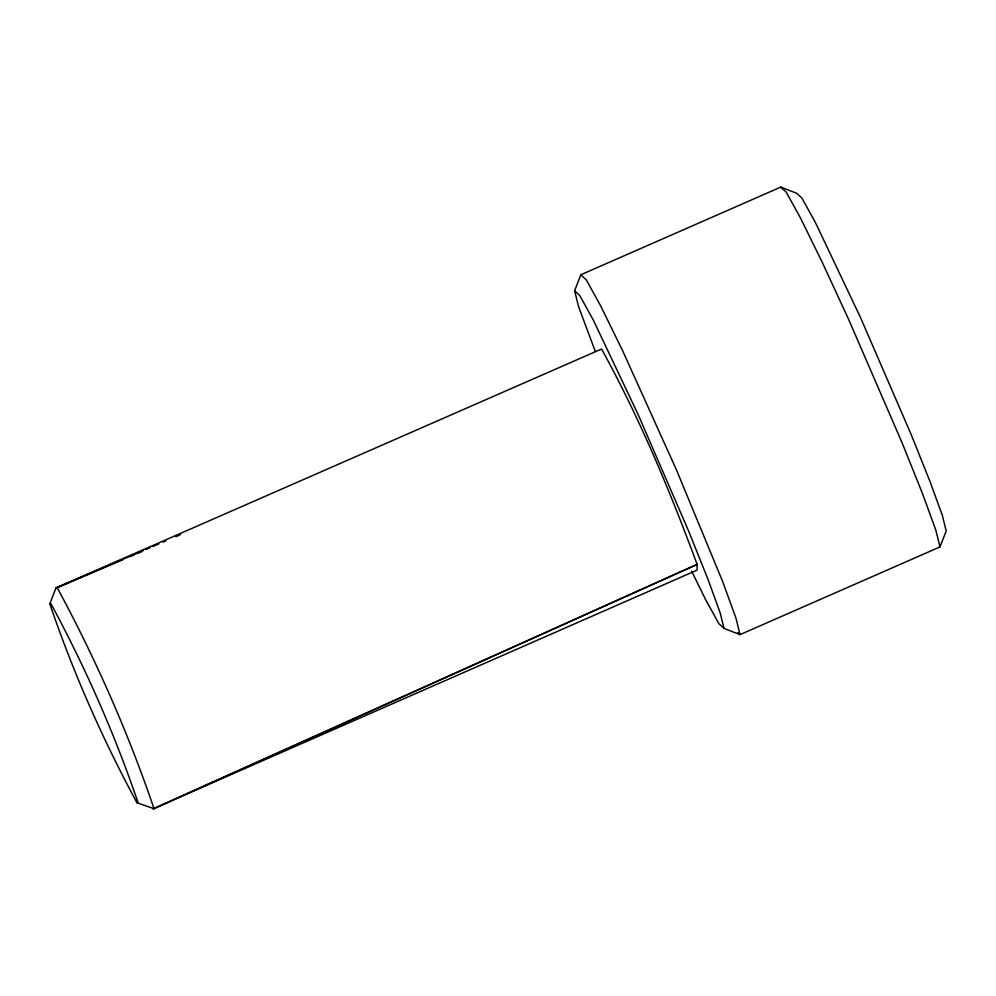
<?xml version="1.0" encoding="UTF-8"?>
<svg xmlns="http://www.w3.org/2000/svg" width="996" height="996" viewBox="0 0 996 996"><rect width="100%" height="100%" fill="white"/><g stroke="black" fill="none" stroke-linecap="round" stroke-linejoin="round"><path stroke-width="1.49" d="M595.284 351.414L578.514 306.482L574.605 290.745L580.805 274.796L780.752 187.099L796.763 193.299L801.929 198.067L815.525 222.755L860.631 317.811L910.854 433.783L930.015 481.554L942.291 515.231L946.2 530.98L939.987 546.929L740.04 634.626L724.042 628.414L718.875 623.645L705.268 598.97L691.685 571.243M56.013 587.901L601.559 349.023C639.494 417.797 669.91 490.767 697.125 564.396L154.031 808.727L136.913 802.714C102.563 739.107 73.057 672.238 49.8 603.813L56.013 587.901L143.113 550.676M122.944 559.603L57.233 587.727C95.404 658.406 128.198 732.695 154.031 808.727M130.09 556.54L134.373 554.71M137.236 553.49L141.519 551.647M145.976 549.456L150.259 547.626M153.11 546.393L158.825 543.953M163.107 542.123L165.971 540.903M175.956 536.632L180.251 534.802M49.8 603.813L50.908 603.651C85.258 667.27 114.764 734.127 138.021 802.564L136.913 802.714M780.752 187.099L786.255 192.178L800.747 218.473L822.472 262.795L848.804 319.778L902.314 443.332L922.757 494.253L935.829 530.158L939.987 546.929M580.805 274.796L586.308 279.876L600.8 306.17L622.525 350.505L676.583 470.162L722.81 581.95L735.882 617.856L740.04 634.626L737.849 632.585M574.605 290.745L579.759 295.513L593.367 320.189L638.461 415.257L688.697 531.229L707.857 578.987L720.12 612.677L724.042 628.414M697.125 564.396L697.076 570.135L152.799 808.901L697.125 564.396"/></g></svg>
